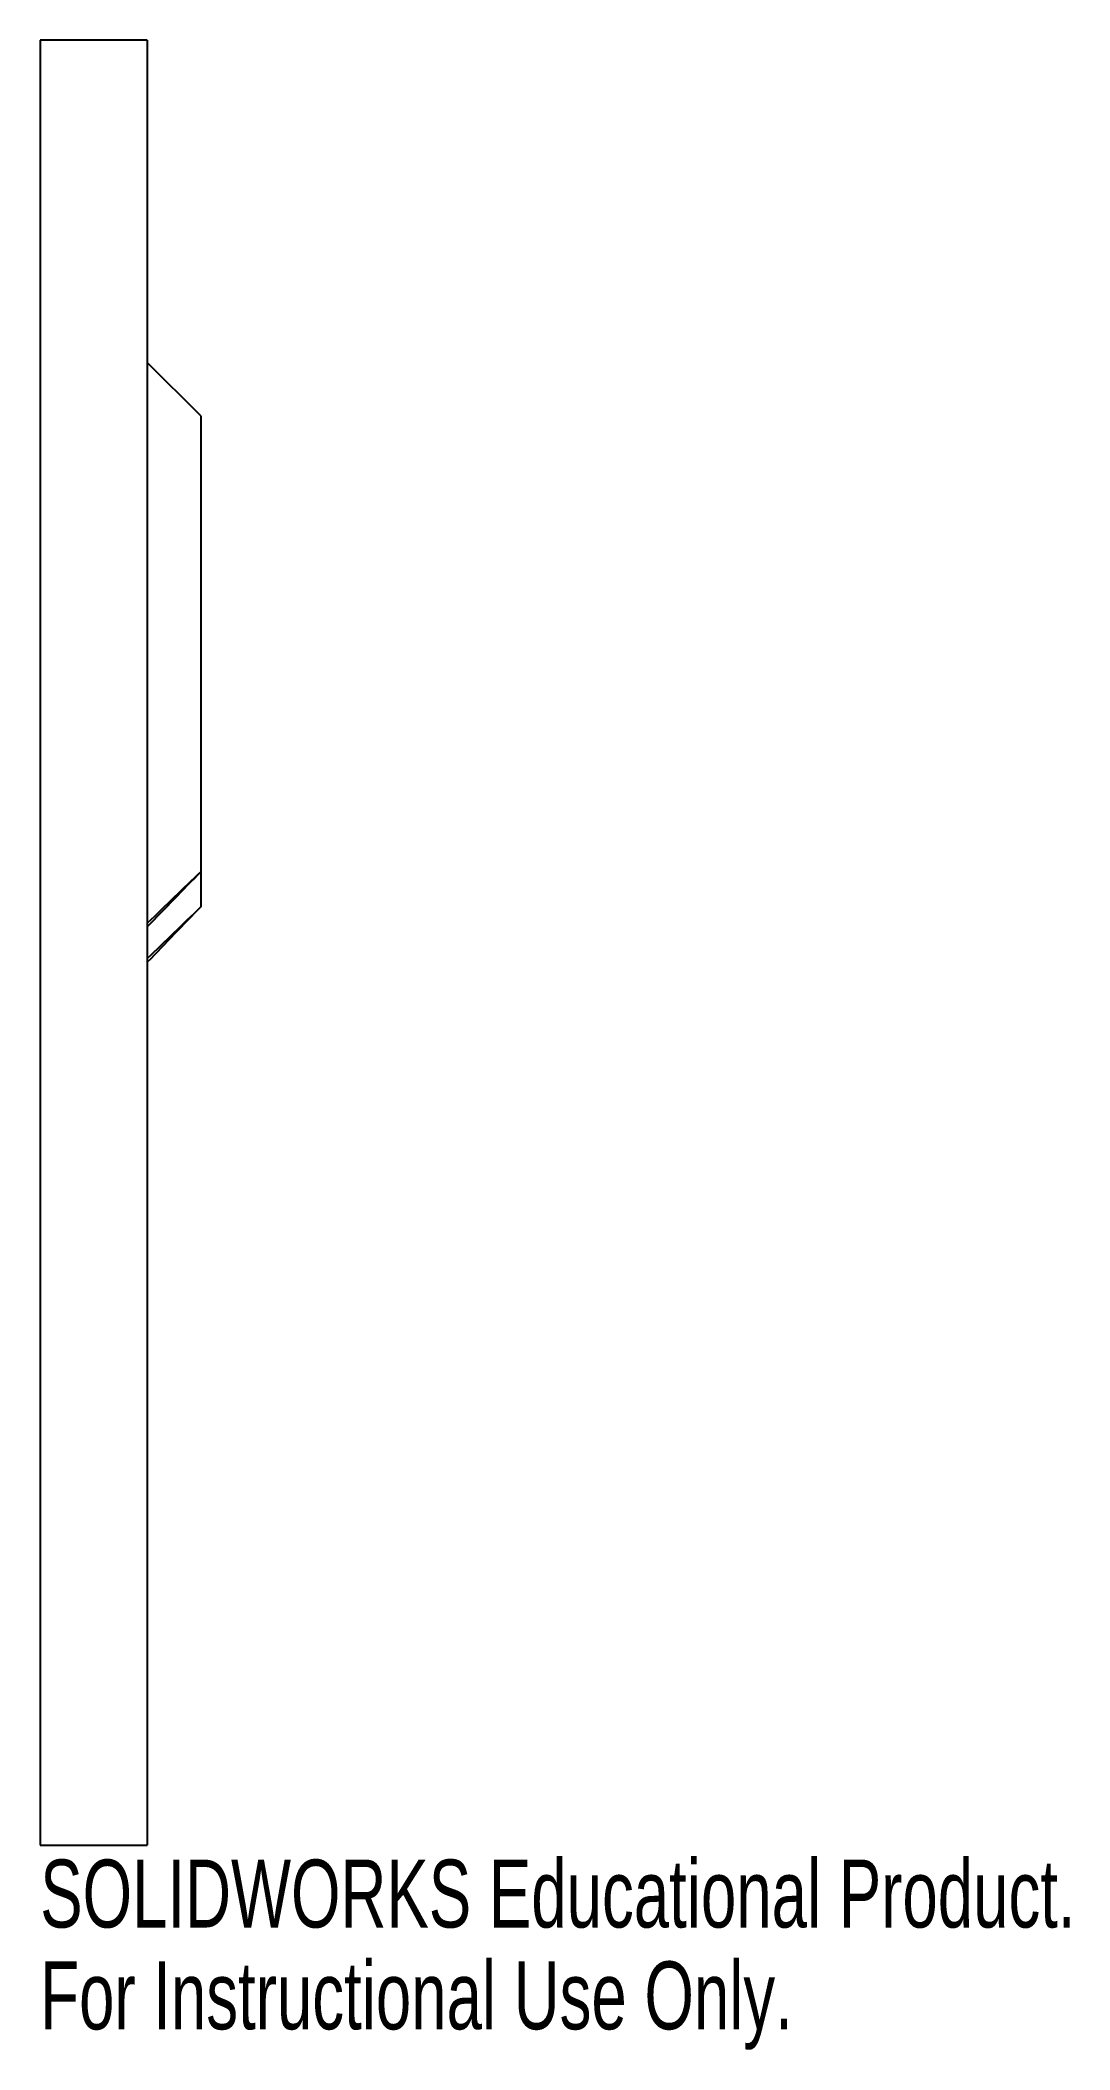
# Paper-space layout '_Left' of a CAD drawing. Header units: inches. Extents: x 0 to 2.88, y -3.1 to 2.53.
import ezdxf

# ---------------------------------------------------------------- set-up
doc = ezdxf.new("R2010")
doc.units = ezdxf.units.IN
doc.header["$MEASUREMENT"] = 0
doc.styles.add('SLDTEXTSTYLE0', font='TXT', dxfattribs={"width": 0.7})

psp = doc.layouts.new('_Left')

# ---------------------------------------------------------------- linework, layer by layer
at = {"color": 7, "linetype": 'Continuous', "lineweight": 25}
for p, q in [((0.3, 2.5303), (0, 2.5303)), ((0, 2.5303), (0, -2.5303)), ((0.3, 2.5303), (0.3, -2.5303)), ((0.45, 1.4769), (0.3, 1.6269)), ((0.45, 1.4769), (0.45, 0.1007)), ((0, -2.5303), (0.3, -2.5303))]:
    psp.add_line(p, q, dxfattribs=at)
for points in [[(0.45, 0.1992), (0.3992, 0.1469), (0.3492, 0.0953), (0.3, 0.0445)], [(0.45, 0.1992), (0.4009, 0.152), (0.3509, 0.1037), (0.3, 0.0546)], [(0.45, 0.1007), (0.4009, 0.0498), (0.3509, -0.002), (0.3, -0.0546)], [(0.45, 0.1007), (0.3992, 0.0515), (0.3492, 0.003), (0.3, -0.0445)]]:
    psp.add_open_spline(points, degree=3, dxfattribs=at)

# ---------------------------------------------------------------- texts
at = {"color": 7, "linetype": 'Continuous', "char_height": 0.1903, "attachment_point": 1, "style": 'SLDTEXTSTYLE0'}
for s, insert in [('SOLIDWORKS Educational Product.', (0, -2.5704)), ('For Instructional Use Only.', (0, -2.8558))]:
    psp.add_mtext(s, dxfattribs=dict(at, insert=insert))

doc.saveas('drawing.dxf')
